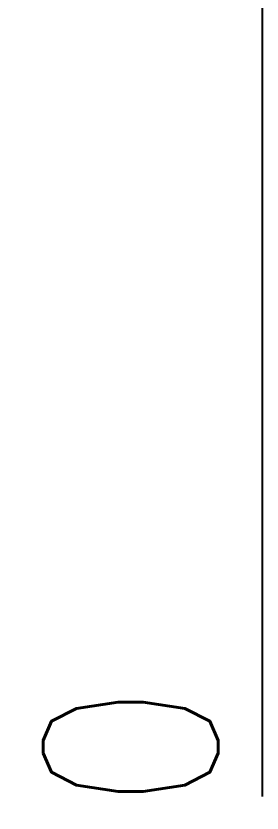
# Model space of a CAD drawing. Header units: millimetres. Extents: x 48754 to 50247, y 1387 to 2180.
# Drawn here: x 48864.75 to 48867.56, y 1549.01 to 1558.11 of the extents above; entities that cross this region are included whole.
import ezdxf

# ---------------------------------------------------------------- set-up
doc = ezdxf.new("R2010")
doc.units = ezdxf.units.MM
doc.layers.add('DIM', color=4, linetype='Continuous')
doc.styles.get("Standard").update_dxf_attribs({"font": 'txt.shx', "width": 0.85, "bigfont": 'ctxt.shx'})
doc.dimstyles.new('T-2-WX', dxfattribs={"dimtxt": 2, "dimasz": 2, "dimexe": 0.5, "dimexo": 0.5, "dimgap": 0.5, "dimtad": 1, "dimtxsty": 'Standard', "dimblk": 'OPEN30', "dimcen": 0, "dimazin": 3, "dimtfac": 1, "dimtmove": 0, "dimatfit": 3, "dimldrblk": 'OPEN30', "dimlwd": -1, "dimlwe": -1})

# ---------------------------------------------------------------- blocks, each defined once
blk = doc.blocks.new('*D7585')
at = {"layer": 'Defpoints', "color": 0}
for p in [(48867.5615, 1558.962), (48867.5615, 1558.962), (48867.5615, 1550.8301)]:
    blk.add_point(p, dxfattribs=at)
at = {"layer": 'DIM', "color": 0}
blk.add_line((48867.5615, 1558.462), (48867.5615, 1549.1968), dxfattribs=at)
at = {"layer": 'DIM', "color": 0, "insert": (48866.0615, 1549.7635), "char_height": 2, "attachment_point": 5, "rotation": 90}
blk.add_mtext('0', dxfattribs=at)
blk = doc.blocks.new('_Open30')

msp = doc.modelspace()

# ---------------------------------------------------------------- dimensions: what is measured, and where the dimension line sits
at = {"layer": 'DIM', "color": 52}
dim = msp.add_ordinate_dim(feature_location=(48867.5615250384, 1558.9620048198), offset=(0, -8.1318860488), dtype=1, origin=(48867.5615250384, 1558.9620048198), dimstyle='T-2-WX', dxfattribs=at)
dim.commit()
dim.dimension.update_dxf_attribs({"geometry": '*D7585', "text_midpoint": (48866.0615250384, 1549.7634521044)})

doc.saveas('drawing.dxf')
